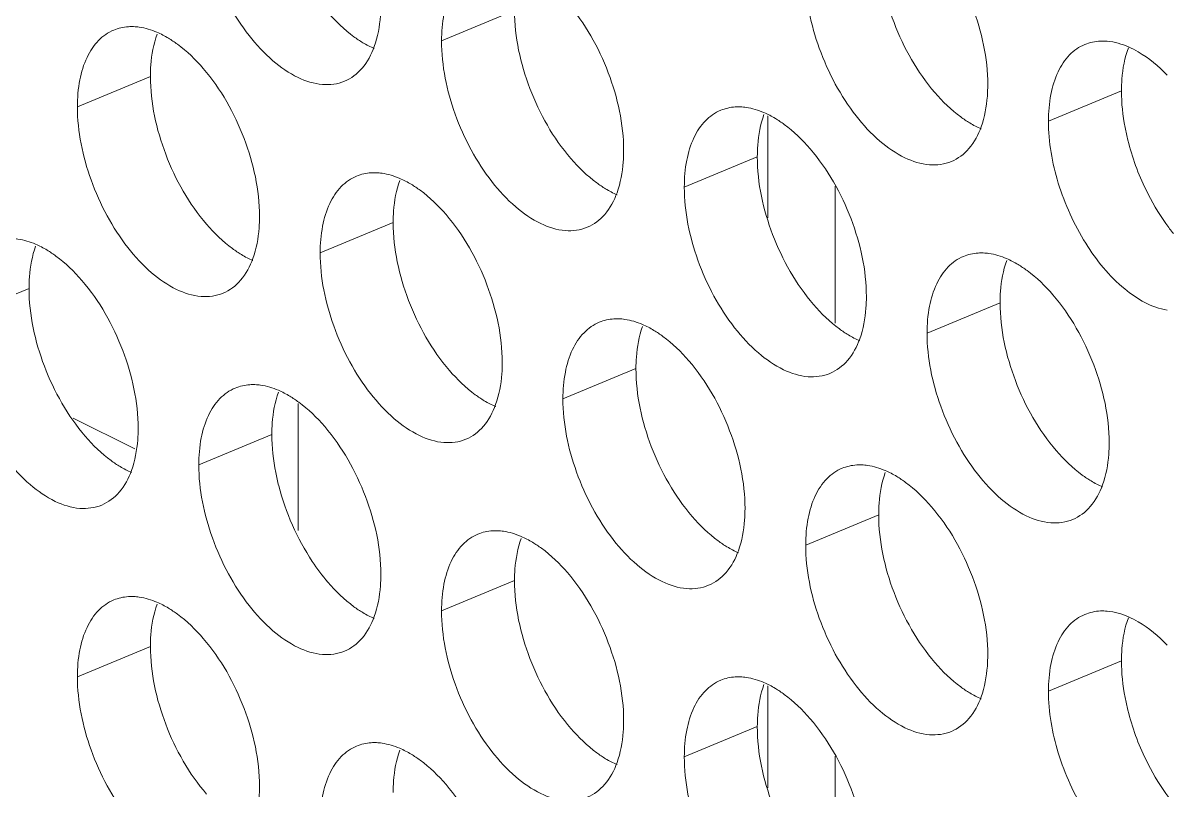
# Model space of a CAD drawing. Header units: millimetres. Extents: x 0 to 2524, y 0 to 1785.
# Drawn here: x 1798.88 to 1808.52, y 891.06 to 897.52 of the extents above; entities that cross this region are included whole.
import ezdxf

# ---------------------------------------------------------------- set-up
doc = ezdxf.new("R2010")
doc.units = ezdxf.units.MM
doc.header["$LTSCALE"] = 0.1
doc.layers.add('标注', color=251, linetype='Continuous', lineweight=9)

msp = doc.modelspace()

# ---------------------------------------------------------------- linework, layer by layer
at = {"layer": '标注'}
for p, q in [((1803.0187, 897.6284), (1802.4036, 897.3726)), ((1799.9502, 897.0739), (1799.3351, 896.8182)), ((1808.1329, 896.9524), (1807.5177, 896.6967)), ((1805.1539, 895.8834), (1805.1539, 896.7409)), ((1805.0644, 896.398), (1804.4492, 896.1423)), ((1805.7196, 896.1486), (1805.7196, 894.9949)), ((1801.9959, 895.8435), (1801.3807, 895.5878)), ((1798.9274, 895.2891), (1798.3122, 895.0334)), ((1807.1101, 895.1676), (1806.4949, 894.9119)), ((1804.0416, 894.6132), (1803.4264, 894.3575)), ((1801.1941, 893.2499), (1801.1941, 894.3207)), ((1799.8186, 893.9377), (1799.2993, 894.1973)), ((1800.9731, 894.0587), (1800.3579, 893.803)), ((1806.0873, 893.3828), (1805.4721, 893.1271)), ((1803.0187, 892.8284), (1802.4036, 892.5726)), ((1799.9502, 892.2739), (1799.3351, 892.0182)), ((1808.1329, 892.1524), (1807.5177, 891.8967)), ((1805.1539, 891.0834), (1805.1539, 891.9409)), ((1805.0644, 891.598), (1804.4492, 891.3423)), ((1805.7196, 891.3486), (1805.7196, 890.1949))]:
    msp.add_line(p, q, dxfattribs=at)
for centre in [(1810.2483, 897.052), (1810.2483, 892.252)]:
    msp.add_arc(centre, 2.1247, 194.02971, 206.07298, dxfattribs=at)
for points, knots in [([(1801.5856, 897.0336), (1801.5279, 897.0097), (1801.3891, 896.9917), (1801.1767, 897.0607), (1800.9665, 897.207), (1800.7695, 897.42), (1800.5983, 897.6852), (1800.4248, 898.0741), (1800.3579, 898.3943), (1800.3579, 898.603)], [0, 0, 0, 0, 0.08419, 0.180629, 0.294901, 0.426206, 0.569756, 0.71848, 1, 1, 1, 1]), ([(1806.5608, 896.9379), (1806.4124, 897.1104), (1806.1869, 897.5104), (1806.0873, 897.9602), (1806.0873, 898.1828)], [0, 0, 0, 0, 0.505546, 1, 1, 1, 1]), ([(1806.5328, 898.2493), (1806.6812, 898.0767), (1806.9066, 897.6767), (1807.0063, 897.2269), (1807.0063, 897.0043)], [0, 0, 0, 0, 0.505546, 1, 1, 1, 1]), ([(1802.4036, 897.3726), (1802.4036, 897.4483), (1802.415, 897.5908), (1802.4725, 897.7839), (1802.5696, 897.9343), (1802.6622, 897.9993), (1802.7101, 898.0193)], [0, 0, 0, 0, 0.300633, 0.564844, 0.793499, 1, 1, 1, 1]), ([(1806.6998, 896.3577), (1806.6421, 896.3338), (1806.5032, 896.3158), (1806.2909, 896.3847), (1806.0807, 896.5311), (1805.8837, 896.7441), (1805.7125, 897.0092), (1805.539, 897.3982), (1805.4721, 897.7184), (1805.4721, 897.9271)], [0, 0, 0, 0, 0.08419, 0.180629, 0.294901, 0.426206, 0.569756, 0.71848, 1, 1, 1, 1]), ([(1803.4643, 897.6948), (1803.6127, 897.5222), (1803.8381, 897.1222), (1803.9378, 896.6725), (1803.9378, 896.4499)], [0, 0, 0, 0, 0.505546, 1, 1, 1, 1]), ([(1801.7402, 897.3581), (1801.7144, 897.3736), (1801.6063, 897.4464), (1801.5118, 897.538), (1801.4466, 897.6138)], [0, 0, 0, 0, 0.231736, 1, 1, 1, 1]), ([(1801.8921, 897.6802), (1801.8921, 897.6479), (1801.8879, 897.5279), (1801.8663, 897.4077), (1801.8365, 897.3251)], [0, 0, 0, 0, 0.269025, 1, 1, 1, 1]), ([(1803.4923, 896.3834), (1803.3439, 896.556), (1803.1184, 896.956), (1803.0187, 897.4057), (1803.0187, 897.6284)], [0, 0, 0, 0, 0.505546, 1, 1, 1, 1]), ([(1799.3351, 896.8182), (1799.3351, 896.8938), (1799.3465, 897.0364), (1799.404, 897.2295), (1799.5011, 897.3799), (1799.5937, 897.4449), (1799.6416, 897.4648)], [0, 0, 0, 0, 0.300633, 0.564844, 0.793499, 1, 1, 1, 1]), ([(1799.6416, 897.4648), (1799.6805, 897.4809), (1799.7372, 897.4936), (1799.794, 897.4941), (1799.8086, 897.4935)], [0, 0, 0, 0, 0.741995, 1, 1, 1, 1]), ([(1799.8086, 897.4935), (1799.8246, 897.4929), (1799.8922, 897.4864), (1799.958, 897.4662), (1800.0056, 897.4458)], [0, 0, 0, 0, 0.236225, 1, 1, 1, 1]), ([(1799.9502, 897.0739), (1799.9502, 897.1062), (1799.9545, 897.2262), (1799.976, 897.3465), (1800.0059, 897.4291)], [0, 0, 0, 0, 0.269025, 1, 1, 1, 1]), ([(1800.1022, 897.396), (1800.128, 897.3805), (1800.2361, 897.3078), (1800.3306, 897.2161), (1800.3957, 897.1404)], [0, 0, 0, 0, 0.231736, 1, 1, 1, 1]), ([(1801.8365, 897.3251), (1801.8127, 897.2594), (1801.7506, 897.1403), (1801.6421, 897.0571), (1801.5856, 897.0336)], [0, 0, 0, 0, 0.533077, 1, 1, 1, 1]), ([(1803.6312, 895.8033), (1803.5736, 895.7793), (1803.4347, 895.7614), (1803.2223, 895.8303), (1803.0122, 895.9766), (1802.8152, 896.1897), (1802.644, 896.4548), (1802.4705, 896.8437), (1802.4036, 897.1639), (1802.4036, 897.3726)], [0, 0, 0, 0, 0.08419, 0.180629, 0.294901, 0.426206, 0.569756, 0.71848, 1, 1, 1, 1]), ([(1807.5177, 896.6967), (1807.5177, 896.7724), (1807.5292, 896.9149), (1807.5867, 897.108), (1807.6838, 897.2584), (1807.7763, 897.3234), (1807.8243, 897.3433)], [0, 0, 0, 0, 0.300719, 0.564842, 0.793477, 1, 1, 1, 1]), ([(1807.956, 897.372), (1807.975, 897.3728), (1808.0563, 897.3706), (1808.1361, 897.3472), (1808.193, 897.3223)], [0, 0, 0, 0, 0.234203, 1, 1, 1, 1]), ([(1807.956, 897.372), (1807.975, 897.3728), (1808.0563, 897.3706), (1808.1361, 897.3472), (1808.193, 897.3223)], [0, 0, 0, 0, 0.234203, 1, 1, 1, 1]), ([(1808.1329, 896.9524), (1808.1329, 896.9856), (1808.1374, 897.1084), (1808.16, 897.2316), (1808.1916, 897.3156)], [0, 0, 0, 0, 0.269773, 1, 1, 1, 1]), ([(1808.193, 897.3223), (1808.2211, 897.31), (1808.3408, 897.2482), (1808.4455, 897.1601), (1808.5177, 897.0855)], [0, 0, 0, 0, 0.228039, 1, 1, 1, 1]), ([(1800.3957, 897.1404), (1800.5442, 896.9678), (1800.7696, 896.5678), (1800.8693, 896.118), (1800.8693, 895.8954)], [0, 0, 0, 0, 0.505546, 1, 1, 1, 1]), ([(1800.4238, 895.829), (1800.2754, 896.0015), (1800.0499, 896.4015), (1799.9502, 896.8513), (1799.9502, 897.0739)], [0, 0, 0, 0, 0.505546, 1, 1, 1, 1]), ([(1806.8544, 896.6822), (1806.8286, 896.6977), (1806.7205, 896.7704), (1806.626, 896.8621), (1806.5608, 896.9379)], [0, 0, 0, 0, 0.231736, 1, 1, 1, 1]), ([(1807.0063, 897.0043), (1807.0063, 896.972), (1807.0021, 896.852), (1806.9805, 896.7317), (1806.9507, 896.6492)], [0, 0, 0, 0, 0.269025, 1, 1, 1, 1]), ([(1808.1869, 896.5369), (1808.1781, 896.5724), (1808.1482, 896.709), (1808.1329, 896.8491), (1808.1329, 896.9524)], [0, 0, 0, 0, 0.261145, 1, 1, 1, 1]), ([(1800.5627, 895.2488), (1800.5051, 895.2249), (1800.3662, 895.2069), (1800.1538, 895.2758), (1799.9437, 895.4222), (1799.7467, 895.6352), (1799.5755, 895.9003), (1799.402, 896.2893), (1799.3351, 896.6095), (1799.3351, 896.8182)], [0, 0, 0, 0, 0.08419, 0.180629, 0.294901, 0.426206, 0.569756, 0.71848, 1, 1, 1, 1]), ([(1804.4492, 896.1423), (1804.4492, 896.2179), (1804.4607, 896.3604), (1804.5182, 896.5536), (1804.6153, 896.704), (1804.7078, 896.769), (1804.7558, 896.7889)], [0, 0, 0, 0, 0.300633, 0.564844, 0.793499, 1, 1, 1, 1]), ([(1804.7558, 896.7889), (1804.7947, 896.805), (1804.8514, 896.8177), (1804.9082, 896.8182), (1804.9228, 896.8176)], [0, 0, 0, 0, 0.741995, 1, 1, 1, 1]), ([(1804.9228, 896.8176), (1804.9388, 896.8169), (1805.0064, 896.8105), (1805.0722, 896.7903), (1805.1198, 896.7699)], [0, 0, 0, 0, 0.236225, 1, 1, 1, 1]), ([(1805.0644, 896.398), (1805.0644, 896.4303), (1805.0687, 896.5503), (1805.0902, 896.6705), (1805.1201, 896.7531)], [0, 0, 0, 0, 0.269025, 1, 1, 1, 1]), ([(1805.2164, 896.7201), (1805.2422, 896.7046), (1805.3502, 896.6319), (1805.4448, 896.5402), (1805.5099, 896.4644)], [0, 0, 0, 0, 0.231736, 1, 1, 1, 1]), ([(1806.9507, 896.6492), (1806.9269, 896.5835), (1806.8648, 896.4644), (1806.7563, 896.3812), (1806.6998, 896.3577)], [0, 0, 0, 0, 0.533077, 1, 1, 1, 1]), ([(1808.5177, 895.1051), (1808.3868, 895.1272), (1808.1128, 895.2884), (1807.8042, 895.6713), (1807.5822, 896.159), (1807.5177, 896.521), (1807.5177, 896.6967)], [0, 0, 0, 0, 0.200223, 0.454809, 0.735097, 1, 1, 1, 1]), ([(1803.9378, 896.4499), (1803.9378, 896.4175), (1803.9336, 896.2976), (1803.912, 896.1773), (1803.8822, 896.0947)], [0, 0, 0, 0, 0.269025, 1, 1, 1, 1]), ([(1805.5099, 896.4644), (1805.6583, 896.2919), (1805.8838, 895.8919), (1805.9835, 895.4421), (1805.9835, 895.2195)], [0, 0, 0, 0, 0.505546, 1, 1, 1, 1]), ([(1803.7859, 896.1277), (1803.76, 896.1433), (1803.652, 896.216), (1803.5575, 896.3076), (1803.4923, 896.3834)], [0, 0, 0, 0, 0.231736, 1, 1, 1, 1]), ([(1805.538, 895.153), (1805.3896, 895.3256), (1805.1641, 895.7256), (1805.0644, 896.1754), (1805.0644, 896.398)], [0, 0, 0, 0, 0.505546, 1, 1, 1, 1]), ([(1801.6873, 896.2344), (1801.7262, 896.2506), (1801.7829, 896.2632), (1801.8397, 896.2637), (1801.8543, 896.2631)], [0, 0, 0, 0, 0.741995, 1, 1, 1, 1]), ([(1801.8543, 896.2631), (1801.8703, 896.2625), (1801.9378, 896.2561), (1802.0037, 896.2359), (1802.0512, 896.2155)], [0, 0, 0, 0, 0.236225, 1, 1, 1, 1]), ([(1801.3807, 895.5878), (1801.3807, 895.6634), (1801.3922, 895.806), (1801.4496, 895.9991), (1801.5468, 896.1495), (1801.6393, 896.2145), (1801.6873, 896.2344)], [0, 0, 0, 0, 0.300633, 0.564844, 0.793499, 1, 1, 1, 1]), ([(1801.9959, 895.8435), (1801.9959, 895.8759), (1802.0002, 895.9958), (1802.0217, 896.1161), (1802.0516, 896.1987)], [0, 0, 0, 0, 0.269025, 1, 1, 1, 1]), ([(1802.1479, 896.1657), (1802.1737, 896.1501), (1802.2817, 896.0774), (1802.3763, 895.9858), (1802.4414, 895.91)], [0, 0, 0, 0, 0.231736, 1, 1, 1, 1]), ([(1803.8822, 896.0947), (1803.8584, 896.029), (1803.7963, 895.9099), (1803.6878, 895.8267), (1803.6312, 895.8033)], [0, 0, 0, 0, 0.533077, 1, 1, 1, 1]), ([(1805.6769, 894.5729), (1805.6193, 894.549), (1805.4804, 894.531), (1805.268, 894.5999), (1805.0579, 894.7462), (1804.8609, 894.9593), (1804.6897, 895.2244), (1804.5162, 895.6134), (1804.4492, 895.9336), (1804.4492, 896.1423)], [0, 0, 0, 0, 0.08419, 0.180629, 0.294901, 0.426206, 0.569756, 0.71848, 1, 1, 1, 1]), ([(1808.5712, 895.7499), (1808.5492, 895.7773), (1808.4618, 895.8933), (1808.388, 896.0193), (1808.3398, 896.1182)], [0, 0, 0, 0, 0.242274, 1, 1, 1, 1]), ([(1800.8693, 895.8954), (1800.8693, 895.8631), (1800.865, 895.7431), (1800.8435, 895.6229), (1800.8136, 895.5403)], [0, 0, 0, 0, 0.269025, 1, 1, 1, 1]), ([(1802.4414, 895.91), (1802.5898, 895.7374), (1802.8153, 895.3374), (1802.915, 894.8877), (1802.915, 894.665)], [0, 0, 0, 0, 0.505546, 1, 1, 1, 1]), ([(1800.7174, 895.5733), (1800.6915, 895.5888), (1800.5835, 895.6615), (1800.489, 895.7532), (1800.4238, 895.829)], [0, 0, 0, 0, 0.231736, 1, 1, 1, 1]), ([(1802.4695, 894.5986), (1802.3211, 894.7712), (1802.0956, 895.1712), (1801.9959, 895.6209), (1801.9959, 895.8435)], [0, 0, 0, 0, 0.505546, 1, 1, 1, 1]), ([(1798.7858, 895.7087), (1798.8018, 895.708), (1798.8693, 895.7016), (1798.9352, 895.6814), (1798.9827, 895.661)], [0, 0, 0, 0, 0.236225, 1, 1, 1, 1]), ([(1798.9274, 895.2891), (1798.9274, 895.3214), (1798.9317, 895.4414), (1798.9532, 895.5617), (1798.9831, 895.6442)], [0, 0, 0, 0, 0.269025, 1, 1, 1, 1]), ([(1799.0793, 895.6112), (1799.1052, 895.5957), (1799.2132, 895.523), (1799.3077, 895.4313), (1799.3729, 895.3555)], [0, 0, 0, 0, 0.231736, 1, 1, 1, 1]), ([(1802.6084, 894.0184), (1802.5508, 893.9945), (1802.4119, 893.9766), (1802.1995, 894.0455), (1801.9894, 894.1918), (1801.7924, 894.4049), (1801.6212, 894.67), (1801.4477, 895.0589), (1801.3807, 895.3791), (1801.3807, 895.5878)], [0, 0, 0, 0, 0.08419, 0.180629, 0.294901, 0.426206, 0.569756, 0.71848, 1, 1, 1, 1]), ([(1806.8015, 895.5585), (1806.8404, 895.5746), (1806.8971, 895.5873), (1806.9538, 895.5878), (1806.9685, 895.5872)], [0, 0, 0, 0, 0.741995, 1, 1, 1, 1]), ([(1806.9685, 895.5872), (1806.9845, 895.5866), (1807.052, 895.5802), (1807.1179, 895.5599), (1807.1654, 895.5395)], [0, 0, 0, 0, 0.236225, 1, 1, 1, 1]), ([(1800.8136, 895.5403), (1800.7899, 895.4746), (1800.7278, 895.3555), (1800.6193, 895.2723), (1800.5627, 895.2488)], [0, 0, 0, 0, 0.533077, 1, 1, 1, 1]), ([(1806.4949, 894.9119), (1806.4949, 894.9875), (1806.5064, 895.1301), (1806.5638, 895.3232), (1806.661, 895.4736), (1806.7535, 895.5386), (1806.8015, 895.5585)], [0, 0, 0, 0, 0.300633, 0.564844, 0.793499, 1, 1, 1, 1]), ([(1807.1101, 895.1676), (1807.1101, 895.1999), (1807.1144, 895.3199), (1807.1359, 895.4402), (1807.1658, 895.5228)], [0, 0, 0, 0, 0.269025, 1, 1, 1, 1]), ([(1807.262, 895.4897), (1807.2879, 895.4742), (1807.3959, 895.4015), (1807.4904, 895.3098), (1807.5556, 895.2341)], [0, 0, 0, 0, 0.231736, 1, 1, 1, 1]), ([(1799.401, 894.0441), (1799.2525, 894.2167), (1799.0271, 894.6167), (1798.9274, 895.0665), (1798.9274, 895.2891)], [0, 0, 0, 0, 0.505546, 1, 1, 1, 1]), ([(1799.3729, 895.3555), (1799.5213, 895.183), (1799.7468, 894.783), (1799.8465, 894.3332), (1799.8465, 894.1106)], [0, 0, 0, 0, 0.505546, 1, 1, 1, 1]), ([(1805.9835, 895.2195), (1805.9835, 895.1872), (1805.9792, 895.0672), (1805.9577, 894.9469), (1805.9278, 894.8643)], [0, 0, 0, 0, 0.269025, 1, 1, 1, 1]), ([(1807.5556, 895.2341), (1807.704, 895.0615), (1807.9295, 894.6615), (1808.0292, 894.2117), (1808.0292, 893.9891)], [0, 0, 0, 0, 0.505546, 1, 1, 1, 1]), ([(1805.8315, 894.8974), (1805.8057, 894.9129), (1805.6977, 894.9856), (1805.6031, 895.0773), (1805.538, 895.153)], [0, 0, 0, 0, 0.231736, 1, 1, 1, 1]), ([(1807.5837, 893.9227), (1807.4352, 894.0952), (1807.2098, 894.4952), (1807.1101, 894.945), (1807.1101, 895.1676)], [0, 0, 0, 0, 0.505546, 1, 1, 1, 1]), ([(1799.5399, 893.464), (1799.4823, 893.4401), (1799.3434, 893.4221), (1799.131, 893.491), (1798.9209, 893.6373), (1798.7238, 893.8504), (1798.5527, 894.1155), (1798.3792, 894.5045), (1798.3122, 894.8247), (1798.3122, 895.0334)], [0, 0, 0, 0, 0.08419, 0.180629, 0.294901, 0.426206, 0.569756, 0.71848, 1, 1, 1, 1]), ([(1803.4264, 894.3575), (1803.4264, 894.4331), (1803.4379, 894.5756), (1803.4953, 894.7688), (1803.5925, 894.9191), (1803.685, 894.9842), (1803.733, 895.0041)], [0, 0, 0, 0, 0.300633, 0.564844, 0.793499, 1, 1, 1, 1]), ([(1803.733, 895.0041), (1803.7718, 895.0202), (1803.8286, 895.0328), (1803.8853, 895.0333), (1803.9, 895.0328)], [0, 0, 0, 0, 0.741995, 1, 1, 1, 1]), ([(1803.9, 895.0328), (1803.916, 895.0321), (1803.9835, 895.0257), (1804.0494, 895.0055), (1804.0969, 894.9851)], [0, 0, 0, 0, 0.236225, 1, 1, 1, 1]), ([(1804.0416, 894.6132), (1804.0416, 894.6455), (1804.0458, 894.7655), (1804.0674, 894.8857), (1804.0972, 894.9683)], [0, 0, 0, 0, 0.269025, 1, 1, 1, 1]), ([(1804.1935, 894.9353), (1804.2194, 894.9198), (1804.3274, 894.847), (1804.4219, 894.7554), (1804.4871, 894.6796)], [0, 0, 0, 0, 0.231736, 1, 1, 1, 1]), ([(1807.7226, 893.3425), (1807.6649, 893.3186), (1807.5261, 893.3006), (1807.3137, 893.3695), (1807.1035, 893.5159), (1806.9065, 893.7289), (1806.7354, 893.994), (1806.5619, 894.383), (1806.4949, 894.7032), (1806.4949, 894.9119)], [0, 0, 0, 0, 0.08419, 0.180629, 0.294901, 0.426206, 0.569756, 0.71848, 1, 1, 1, 1]), ([(1805.9278, 894.8643), (1805.9041, 894.7986), (1805.842, 894.6796), (1805.7334, 894.5963), (1805.6769, 894.5729)], [0, 0, 0, 0, 0.533077, 1, 1, 1, 1]), ([(1802.915, 894.665), (1802.915, 894.6327), (1802.9107, 894.5127), (1802.8892, 894.3925), (1802.8593, 894.3099)], [0, 0, 0, 0, 0.269025, 1, 1, 1, 1]), ([(1804.5151, 893.3682), (1804.3667, 893.5408), (1804.1413, 893.9408), (1804.0416, 894.3905), (1804.0416, 894.6132)], [0, 0, 0, 0, 0.505546, 1, 1, 1, 1]), ([(1804.4871, 894.6796), (1804.6355, 894.5071), (1804.861, 894.1071), (1804.9607, 893.6573), (1804.9607, 893.4347)], [0, 0, 0, 0, 0.505546, 1, 1, 1, 1]), ([(1802.763, 894.3429), (1802.7372, 894.3585), (1802.6292, 894.4312), (1802.5346, 894.5228), (1802.4695, 894.5986)], [0, 0, 0, 0, 0.231736, 1, 1, 1, 1]), ([(1800.3579, 893.803), (1800.3579, 893.8786), (1800.3694, 894.0212), (1800.4268, 894.2143), (1800.524, 894.3647), (1800.6165, 894.4297), (1800.6645, 894.4496)], [0, 0, 0, 0, 0.300633, 0.564844, 0.793499, 1, 1, 1, 1]), ([(1800.6645, 894.4496), (1800.7033, 894.4658), (1800.7601, 894.4784), (1800.8168, 894.4789), (1800.8315, 894.4783)], [0, 0, 0, 0, 0.741995, 1, 1, 1, 1]), ([(1800.8315, 894.4783), (1800.8474, 894.4777), (1800.915, 894.4713), (1800.9808, 894.451), (1801.0284, 894.4306)], [0, 0, 0, 0, 0.236225, 1, 1, 1, 1]), ([(1800.9731, 894.0587), (1800.9731, 894.091), (1800.9773, 894.211), (1800.9989, 894.3313), (1801.0287, 894.4139)], [0, 0, 0, 0, 0.269025, 1, 1, 1, 1]), ([(1801.125, 894.3809), (1801.1508, 894.3653), (1801.2589, 894.2926), (1801.3534, 894.2009), (1801.4186, 894.1252)], [0, 0, 0, 0, 0.231736, 1, 1, 1, 1]), ([(1804.6541, 892.7881), (1804.5964, 892.7642), (1804.4576, 892.7462), (1804.2452, 892.8151), (1804.035, 892.9614), (1803.838, 893.1745), (1803.6669, 893.4396), (1803.4934, 893.8286), (1803.4264, 894.1488), (1803.4264, 894.3575)], [0, 0, 0, 0, 0.08419, 0.180629, 0.294901, 0.426206, 0.569756, 0.71848, 1, 1, 1, 1]), ([(1802.8593, 894.3099), (1802.8356, 894.2442), (1802.7735, 894.1251), (1802.6649, 894.0419), (1802.6084, 894.0184)], [0, 0, 0, 0, 0.533077, 1, 1, 1, 1]), ([(1801.4186, 894.1252), (1801.567, 893.9526), (1801.7925, 893.5526), (1801.8921, 893.1029), (1801.8921, 892.8802)], [0, 0, 0, 0, 0.505546, 1, 1, 1, 1]), ([(1799.6945, 893.7885), (1799.6687, 893.804), (1799.5606, 893.8767), (1799.4661, 893.9684), (1799.401, 894.0441)], [0, 0, 0, 0, 0.231736, 1, 1, 1, 1]), ([(1799.8465, 894.1106), (1799.8465, 894.0783), (1799.8422, 893.9583), (1799.8207, 893.838), (1799.7908, 893.7555)], [0, 0, 0, 0, 0.269025, 1, 1, 1, 1]), ([(1801.0315, 893.6259), (1801.022, 893.6628), (1800.9896, 893.8049), (1800.9731, 893.951), (1800.9731, 894.0587)], [0, 0, 0, 0, 0.261395, 1, 1, 1, 1]), ([(1808.0292, 893.9891), (1808.0292, 893.9568), (1808.0249, 893.8368), (1808.0034, 893.7166), (1807.9735, 893.634)], [0, 0, 0, 0, 0.269025, 1, 1, 1, 1]), ([(1807.8772, 893.667), (1807.8514, 893.6825), (1807.7433, 893.7553), (1807.6488, 893.8469), (1807.5837, 893.9227)], [0, 0, 0, 0, 0.231736, 1, 1, 1, 1]), ([(1799.7908, 893.7555), (1799.7671, 893.6897), (1799.705, 893.5707), (1799.5964, 893.4874), (1799.5399, 893.464)], [0, 0, 0, 0, 0.533077, 1, 1, 1, 1]), ([(1801.5856, 892.2336), (1801.5279, 892.2097), (1801.3891, 892.1917), (1801.1767, 892.2607), (1800.9665, 892.407), (1800.7695, 892.62), (1800.5983, 892.8852), (1800.4248, 893.2741), (1800.3579, 893.5943), (1800.3579, 893.803)], [0, 0, 0, 0, 0.08419, 0.180629, 0.294901, 0.426206, 0.569756, 0.71848, 1, 1, 1, 1]), ([(1805.4721, 893.1271), (1805.4721, 893.2027), (1805.4835, 893.3453), (1805.541, 893.5384), (1805.6381, 893.6888), (1805.7307, 893.7538), (1805.7786, 893.7737)], [0, 0, 0, 0, 0.300633, 0.564844, 0.793499, 1, 1, 1, 1]), ([(1805.7786, 893.7737), (1805.8175, 893.7898), (1805.8743, 893.8025), (1805.931, 893.803), (1805.9456, 893.8024)], [0, 0, 0, 0, 0.741995, 1, 1, 1, 1]), ([(1805.9456, 893.8024), (1805.9616, 893.8017), (1806.0292, 893.7953), (1806.095, 893.7751), (1806.1426, 893.7547)], [0, 0, 0, 0, 0.236225, 1, 1, 1, 1]), ([(1806.0873, 893.3828), (1806.0873, 893.4151), (1806.0915, 893.5351), (1806.1131, 893.6554), (1806.1429, 893.7379)], [0, 0, 0, 0, 0.269025, 1, 1, 1, 1]), ([(1806.2392, 893.7049), (1806.265, 893.6894), (1806.3731, 893.6167), (1806.4676, 893.525), (1806.5328, 893.4493)], [0, 0, 0, 0, 0.231736, 1, 1, 1, 1]), ([(1801.4466, 892.8138), (1801.3988, 892.8694), (1801.2157, 893.1145), (1801.0894, 893.4012), (1801.0315, 893.6259)], [0, 0, 0, 0, 0.24034, 1, 1, 1, 1]), ([(1807.9735, 893.634), (1807.9497, 893.5683), (1807.8877, 893.4492), (1807.7791, 893.366), (1807.7226, 893.3425)], [0, 0, 0, 0, 0.533077, 1, 1, 1, 1]), ([(1806.5328, 893.4493), (1806.6812, 893.2767), (1806.9066, 892.8767), (1807.0063, 892.4269), (1807.0063, 892.2043)], [0, 0, 0, 0, 0.505546, 1, 1, 1, 1]), ([(1804.8087, 893.1125), (1804.7829, 893.1281), (1804.6748, 893.2008), (1804.5803, 893.2925), (1804.5151, 893.3682)], [0, 0, 0, 0, 0.231736, 1, 1, 1, 1]), ([(1804.9607, 893.4347), (1804.9607, 893.4024), (1804.9564, 893.2824), (1804.9348, 893.1621), (1804.905, 893.0795)], [0, 0, 0, 0, 0.269025, 1, 1, 1, 1]), ([(1806.5608, 892.1379), (1806.4124, 892.3104), (1806.1869, 892.7104), (1806.0873, 893.1602), (1806.0873, 893.3828)], [0, 0, 0, 0, 0.505546, 1, 1, 1, 1]), ([(1802.4036, 892.5726), (1802.4036, 892.6483), (1802.415, 892.7908), (1802.4725, 892.9839), (1802.5696, 893.1343), (1802.6622, 893.1993), (1802.7101, 893.2193)], [0, 0, 0, 0, 0.300633, 0.564844, 0.793499, 1, 1, 1, 1]), ([(1802.7101, 893.2193), (1802.749, 893.2354), (1802.8058, 893.248), (1802.8625, 893.2485), (1802.8771, 893.2479)], [0, 0, 0, 0, 0.741995, 1, 1, 1, 1]), ([(1802.8771, 893.2479), (1802.8931, 893.2473), (1802.9607, 893.2409), (1803.0265, 893.2207), (1803.0741, 893.2003)], [0, 0, 0, 0, 0.236225, 1, 1, 1, 1]), ([(1803.0187, 892.8284), (1803.0187, 892.8607), (1803.023, 892.9807), (1803.0446, 893.1009), (1803.0744, 893.1835)], [0, 0, 0, 0, 0.269025, 1, 1, 1, 1]), ([(1803.1707, 893.1505), (1803.1965, 893.1349), (1803.3046, 893.0622), (1803.3991, 892.9706), (1803.4643, 892.8948)], [0, 0, 0, 0, 0.231736, 1, 1, 1, 1]), ([(1804.905, 893.0795), (1804.8812, 893.0138), (1804.8191, 892.8947), (1804.7106, 892.8115), (1804.6541, 892.7881)], [0, 0, 0, 0, 0.533077, 1, 1, 1, 1]), ([(1806.6998, 891.5577), (1806.6421, 891.5338), (1806.5032, 891.5158), (1806.2909, 891.5847), (1806.0807, 891.7311), (1805.8837, 891.9441), (1805.7125, 892.2092), (1805.539, 892.5982), (1805.4721, 892.9184), (1805.4721, 893.1271)], [0, 0, 0, 0, 0.08419, 0.180629, 0.294901, 0.426206, 0.569756, 0.71848, 1, 1, 1, 1]), ([(1801.8921, 892.8802), (1801.8921, 892.8479), (1801.8879, 892.7279), (1801.8663, 892.6077), (1801.8365, 892.5251)], [0, 0, 0, 0, 0.269025, 1, 1, 1, 1]), ([(1803.4643, 892.8948), (1803.6127, 892.7222), (1803.8381, 892.3222), (1803.9378, 891.8725), (1803.9378, 891.6499)], [0, 0, 0, 0, 0.505546, 1, 1, 1, 1]), ([(1801.7402, 892.5581), (1801.7144, 892.5736), (1801.6063, 892.6464), (1801.5118, 892.738), (1801.4466, 892.8138)], [0, 0, 0, 0, 0.231736, 1, 1, 1, 1]), ([(1803.4923, 891.5834), (1803.3439, 891.756), (1803.1184, 892.156), (1803.0187, 892.6057), (1803.0187, 892.8284)], [0, 0, 0, 0, 0.505546, 1, 1, 1, 1]), ([(1799.6416, 892.6648), (1799.6805, 892.6809), (1799.7372, 892.6936), (1799.794, 892.6941), (1799.8086, 892.6935)], [0, 0, 0, 0, 0.741995, 1, 1, 1, 1]), ([(1799.8086, 892.6935), (1799.8246, 892.6929), (1799.8922, 892.6864), (1799.958, 892.6662), (1800.0056, 892.6458)], [0, 0, 0, 0, 0.236225, 1, 1, 1, 1]), ([(1799.3351, 892.0182), (1799.3351, 892.0938), (1799.3465, 892.2364), (1799.404, 892.4295), (1799.5011, 892.5799), (1799.5937, 892.6449), (1799.6416, 892.6648)], [0, 0, 0, 0, 0.300633, 0.564844, 0.793499, 1, 1, 1, 1]), ([(1799.9502, 892.2739), (1799.9502, 892.3062), (1799.9545, 892.4262), (1799.976, 892.5465), (1800.0059, 892.6291)], [0, 0, 0, 0, 0.269025, 1, 1, 1, 1]), ([(1800.1022, 892.596), (1800.128, 892.5805), (1800.2361, 892.5078), (1800.3306, 892.4161), (1800.3957, 892.3404)], [0, 0, 0, 0, 0.231736, 1, 1, 1, 1]), ([(1801.8365, 892.5251), (1801.8127, 892.4594), (1801.7506, 892.3403), (1801.6421, 892.2571), (1801.5856, 892.2336)], [0, 0, 0, 0, 0.533077, 1, 1, 1, 1]), ([(1803.6312, 891.0033), (1803.5736, 890.9793), (1803.4347, 890.9614), (1803.2223, 891.0303), (1803.0122, 891.1766), (1802.8152, 891.3897), (1802.644, 891.6548), (1802.4705, 892.0437), (1802.4036, 892.3639), (1802.4036, 892.5726)], [0, 0, 0, 0, 0.08419, 0.180629, 0.294901, 0.426206, 0.569756, 0.71848, 1, 1, 1, 1]), ([(1807.5177, 891.8967), (1807.5177, 891.9724), (1807.5292, 892.1149), (1807.5867, 892.308), (1807.6838, 892.4584), (1807.7763, 892.5234), (1807.8243, 892.5433)], [0, 0, 0, 0, 0.300719, 0.564842, 0.793477, 1, 1, 1, 1]), ([(1807.956, 892.572), (1807.975, 892.5728), (1808.0563, 892.5706), (1808.1361, 892.5472), (1808.193, 892.5223)], [0, 0, 0, 0, 0.234203, 1, 1, 1, 1]), ([(1807.956, 892.572), (1807.975, 892.5728), (1808.0563, 892.5706), (1808.1361, 892.5472), (1808.193, 892.5223)], [0, 0, 0, 0, 0.234203, 1, 1, 1, 1]), ([(1808.1329, 892.1524), (1808.1329, 892.1856), (1808.1374, 892.3084), (1808.16, 892.4316), (1808.1916, 892.5156)], [0, 0, 0, 0, 0.269773, 1, 1, 1, 1]), ([(1808.193, 892.5223), (1808.2211, 892.51), (1808.3408, 892.4482), (1808.4455, 892.3601), (1808.5177, 892.2855)], [0, 0, 0, 0, 0.228039, 1, 1, 1, 1]), ([(1800.3957, 892.3404), (1800.5442, 892.1678), (1800.7696, 891.7678), (1800.8693, 891.318), (1800.8693, 891.0954)], [0, 0, 0, 0, 0.505546, 1, 1, 1, 1]), ([(1800.4238, 891.029), (1800.2754, 891.2015), (1800.0499, 891.6015), (1799.9502, 892.0513), (1799.9502, 892.2739)], [0, 0, 0, 0, 0.505546, 1, 1, 1, 1]), ([(1807.0063, 892.2043), (1807.0063, 892.172), (1807.0021, 892.052), (1806.9805, 891.9317), (1806.9507, 891.8492)], [0, 0, 0, 0, 0.269025, 1, 1, 1, 1]), ([(1806.8544, 891.8822), (1806.8286, 891.8977), (1806.7205, 891.9704), (1806.626, 892.0621), (1806.5608, 892.1379)], [0, 0, 0, 0, 0.231736, 1, 1, 1, 1]), ([(1808.1869, 891.7369), (1808.1781, 891.7724), (1808.1482, 891.909), (1808.1329, 892.0491), (1808.1329, 892.1524)], [0, 0, 0, 0, 0.261145, 1, 1, 1, 1]), ([(1800.5627, 890.4488), (1800.5051, 890.4249), (1800.3662, 890.4069), (1800.1538, 890.4758), (1799.9437, 890.6222), (1799.7467, 890.8352), (1799.5755, 891.1003), (1799.402, 891.4893), (1799.3351, 891.8095), (1799.3351, 892.0182)], [0, 0, 0, 0, 0.08419, 0.180629, 0.294901, 0.426206, 0.569756, 0.71848, 1, 1, 1, 1]), ([(1804.7558, 891.9889), (1804.7947, 892.005), (1804.8514, 892.0177), (1804.9082, 892.0182), (1804.9228, 892.0176)], [0, 0, 0, 0, 0.741995, 1, 1, 1, 1]), ([(1804.9228, 892.0176), (1804.9388, 892.0169), (1805.0064, 892.0105), (1805.0722, 891.9903), (1805.1198, 891.9699)], [0, 0, 0, 0, 0.236225, 1, 1, 1, 1]), ([(1804.4492, 891.3423), (1804.4492, 891.4179), (1804.4607, 891.5604), (1804.5182, 891.7536), (1804.6153, 891.904), (1804.7078, 891.969), (1804.7558, 891.9889)], [0, 0, 0, 0, 0.300633, 0.564844, 0.793499, 1, 1, 1, 1]), ([(1805.0644, 891.598), (1805.0644, 891.6303), (1805.0687, 891.7503), (1805.0902, 891.8705), (1805.1201, 891.9531)], [0, 0, 0, 0, 0.269025, 1, 1, 1, 1]), ([(1805.2164, 891.9201), (1805.2422, 891.9046), (1805.3502, 891.8319), (1805.4448, 891.7402), (1805.5099, 891.6644)], [0, 0, 0, 0, 0.231736, 1, 1, 1, 1]), ([(1806.9507, 891.8492), (1806.9269, 891.7835), (1806.8648, 891.6644), (1806.7563, 891.5812), (1806.6998, 891.5577)], [0, 0, 0, 0, 0.533077, 1, 1, 1, 1]), ([(1808.5177, 890.3051), (1808.3868, 890.3272), (1808.1128, 890.4884), (1807.8042, 890.8713), (1807.5822, 891.359), (1807.5177, 891.721), (1807.5177, 891.8967)], [0, 0, 0, 0, 0.200223, 0.454809, 0.735097, 1, 1, 1, 1]), ([(1803.9378, 891.6499), (1803.9378, 891.6175), (1803.9336, 891.4976), (1803.912, 891.3773), (1803.8822, 891.2947)], [0, 0, 0, 0, 0.269025, 1, 1, 1, 1]), ([(1805.5099, 891.6644), (1805.6583, 891.4919), (1805.8838, 891.0919), (1805.9835, 890.6421), (1805.9835, 890.4195)], [0, 0, 0, 0, 0.505546, 1, 1, 1, 1]), ([(1803.7859, 891.3277), (1803.76, 891.3433), (1803.652, 891.416), (1803.5575, 891.5076), (1803.4923, 891.5834)], [0, 0, 0, 0, 0.231736, 1, 1, 1, 1]), ([(1805.538, 890.353), (1805.3896, 890.5256), (1805.1641, 890.9256), (1805.0644, 891.3754), (1805.0644, 891.598)], [0, 0, 0, 0, 0.505546, 1, 1, 1, 1]), ([(1801.3807, 890.7878), (1801.3807, 890.8634), (1801.3922, 891.006), (1801.4496, 891.1991), (1801.5468, 891.3495), (1801.6393, 891.4145), (1801.6873, 891.4344)], [0, 0, 0, 0, 0.300633, 0.564844, 0.793499, 1, 1, 1, 1]), ([(1801.6873, 891.4344), (1801.7262, 891.4506), (1801.7829, 891.4632), (1801.8397, 891.4637), (1801.8543, 891.4631)], [0, 0, 0, 0, 0.741995, 1, 1, 1, 1]), ([(1801.8543, 891.4631), (1801.8703, 891.4625), (1801.9378, 891.4561), (1802.0037, 891.4359), (1802.0512, 891.4155)], [0, 0, 0, 0, 0.236225, 1, 1, 1, 1]), ([(1801.9959, 891.0435), (1801.9959, 891.0759), (1802.0002, 891.1958), (1802.0217, 891.3161), (1802.0516, 891.3987)], [0, 0, 0, 0, 0.269025, 1, 1, 1, 1]), ([(1802.1479, 891.3657), (1802.1737, 891.3501), (1802.2817, 891.2774), (1802.3763, 891.1858), (1802.4414, 891.11)], [0, 0, 0, 0, 0.231736, 1, 1, 1, 1]), ([(1805.6769, 889.7729), (1805.6193, 889.749), (1805.4804, 889.731), (1805.268, 889.7999), (1805.0579, 889.9462), (1804.8609, 890.1593), (1804.6897, 890.4244), (1804.5162, 890.8134), (1804.4492, 891.1336), (1804.4492, 891.3423)], [0, 0, 0, 0, 0.08419, 0.180629, 0.294901, 0.426206, 0.569756, 0.71848, 1, 1, 1, 1]), ([(1803.8822, 891.2947), (1803.8584, 891.229), (1803.7963, 891.1099), (1803.6878, 891.0267), (1803.6312, 891.0033)], [0, 0, 0, 0, 0.533077, 1, 1, 1, 1]), ([(1808.5712, 890.9499), (1808.5492, 890.9773), (1808.4618, 891.0933), (1808.388, 891.2193), (1808.3398, 891.3182)], [0, 0, 0, 0, 0.242274, 1, 1, 1, 1]), ([(1800.8693, 891.0954), (1800.8693, 891.0631), (1800.865, 890.9431), (1800.8435, 890.8229), (1800.8136, 890.7403)], [0, 0, 0, 0, 0.269025, 1, 1, 1, 1]), ([(1802.4414, 891.11), (1802.5898, 890.9374), (1802.8153, 890.5374), (1802.915, 890.0877), (1802.915, 889.865)], [0, 0, 0, 0, 0.505546, 1, 1, 1, 1])]:
    msp.add_open_spline(points, degree=3, knots=knots, dxfattribs=at)
for points in [[(1800.0056, 897.4458), (1800.0389, 897.4315), (1800.0711, 897.4147), (1800.1022, 897.396)], [(1801.8368, 897.3083), (1801.8035, 897.3226), (1801.7712, 897.3394), (1801.7402, 897.3581)], [(1807.8243, 897.3433), (1807.8658, 897.3606), (1807.9111, 897.3702), (1807.956, 897.372)], [(1807.8243, 897.3433), (1807.8658, 897.3606), (1807.9111, 897.3702), (1807.956, 897.372)], [(1805.1198, 896.7699), (1805.153, 896.7556), (1805.1853, 896.7388), (1805.2164, 896.7201)], [(1806.951, 896.6324), (1806.9177, 896.6467), (1806.8854, 896.6635), (1806.8544, 896.6822)], [(1802.0512, 896.2155), (1802.0845, 896.2012), (1802.1168, 896.1843), (1802.1479, 896.1657)], [(1803.8825, 896.0779), (1803.8492, 896.0922), (1803.8169, 896.1091), (1803.7859, 896.1277)], [(1798.9827, 895.661), (1799.016, 895.6467), (1799.0483, 895.6299), (1799.0793, 895.6112)], [(1800.814, 895.5235), (1800.7807, 895.5378), (1800.7484, 895.5546), (1800.7174, 895.5733)], [(1807.1654, 895.5395), (1807.1987, 895.5252), (1807.231, 895.5084), (1807.262, 895.4897)], [(1804.0969, 894.9851), (1804.1302, 894.9708), (1804.1625, 894.954), (1804.1935, 894.9353)], [(1805.9282, 894.8476), (1805.8949, 894.8619), (1805.8626, 894.8787), (1805.8315, 894.8974)], [(1801.0284, 894.4306), (1801.0617, 894.4164), (1801.094, 894.3995), (1801.125, 894.3809)], [(1802.8596, 894.2931), (1802.8264, 894.3074), (1802.7941, 894.3242), (1802.763, 894.3429)], [(1799.7911, 893.7387), (1799.7578, 893.753), (1799.7256, 893.7698), (1799.6945, 893.7885)], [(1806.1426, 893.7547), (1806.1759, 893.7404), (1806.2082, 893.7236), (1806.2392, 893.7049)], [(1807.9738, 893.6172), (1807.9405, 893.6315), (1807.9083, 893.6483), (1807.8772, 893.667)], [(1803.0741, 893.2003), (1803.1074, 893.186), (1803.1396, 893.1692), (1803.1707, 893.1505)], [(1804.9053, 893.0628), (1804.872, 893.077), (1804.8398, 893.0939), (1804.8087, 893.1125)], [(1800.0056, 892.6458), (1800.0389, 892.6315), (1800.0711, 892.6147), (1800.1022, 892.596)], [(1801.8368, 892.5083), (1801.8035, 892.5226), (1801.7712, 892.5394), (1801.7402, 892.5581)], [(1807.8243, 892.5433), (1807.8658, 892.5606), (1807.9111, 892.5702), (1807.956, 892.572)], [(1807.8243, 892.5433), (1807.8658, 892.5606), (1807.9111, 892.5702), (1807.956, 892.572)], [(1805.1198, 891.9699), (1805.153, 891.9556), (1805.1853, 891.9388), (1805.2164, 891.9201)], [(1806.951, 891.8324), (1806.9177, 891.8467), (1806.8854, 891.8635), (1806.8544, 891.8822)], [(1802.0512, 891.4155), (1802.0845, 891.4012), (1802.1168, 891.3843), (1802.1479, 891.3657)], [(1803.8825, 891.2779), (1803.8492, 891.2922), (1803.8169, 891.3091), (1803.7859, 891.3277)]]:
    msp.add_open_spline(points, degree=3, dxfattribs=at)

doc.saveas('drawing.dxf')
